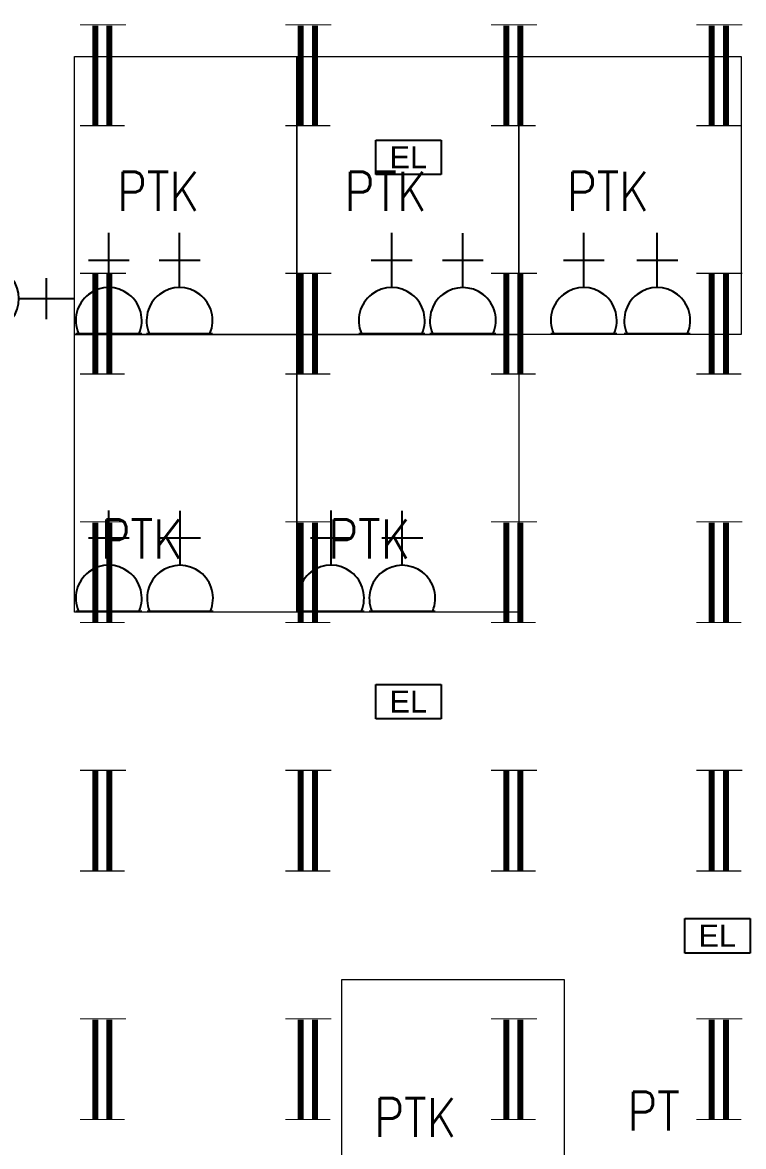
# Model space of a CAD drawing. Header units: inches. Extents: x 16928 to 514628, y -1471 to 241387.
# Drawn here: x 173987 to 180475, y 37707 to 47822 of the extents above; entities that cross this region are included whole.
import ezdxf

# ---------------------------------------------------------------- set-up
doc = ezdxf.new("R2010")
doc.units = ezdxf.units.IN
doc.header["$MEASUREMENT"] = 0
doc.layers.add('1', color=8, linetype='Continuous', lineweight=9)
doc.layers.add('t3', color=8, linetype='Continuous', lineweight=25)
for name, color, linetype in [('ELECT', 6, 'Continuous'), ('FITTING', 8, 'Continuous'), ('LAMPU', 7, 'Continuous'), ('TB', 8, 'Continuous')]:
    doc.layers.add(name, color=color, linetype=linetype)
doc.styles.add('LAILA', font='romans.shx', dxfattribs={"width": 0.85})
doc.styles.add('SANSSERIF', font='SAS_____.pfb', dxfattribs={"width": 0.7, "height": 700})

# ---------------------------------------------------------------- blocks, each defined once
blk = doc.blocks.new('emergency light R')
at = {"layer": 'LAMPU', "color": 6, "linetype": 'Continuous'}
for p, q in [((0, 4.9), (0, 247.7)), ((0, 247.7), (459.3, 247.7)), ((459.3, 247.7), (459.3, 4.9)), ((459.3, 4.9), (0, 4.9))]:
    blk.add_line(p, q, dxfattribs=at)
at = {"layer": 'LAMPU', "color": 6, "linetype": 'Continuous', "style": 'SANSSERIF'}
blk.add_text('EL', height=153.77, dxfattribs=at).set_placement((97, 50))
blk = doc.blocks.new('13A SSO 300mm')
at = {"layer": 'ELECT', "color": 6}
for p, q in [((0, 414), (0, 904)), ((-184, 659), (184, 659)), ((-297, 0), (297, 0))]:
    blk.add_line(p, q, dxfattribs=at)
blk.add_arc((0, 116), 297, 336.9763, 203.0237, dxfattribs=at)

msp = doc.modelspace()

# ---------------------------------------------------------------- linework, layer by layer
at = {"layer": '1'}
for points in [[(174455, 45015), (174455, 47515), (176455, 47515), (176455, 45015)], [(176455, 45015), (176455, 47515), (178455, 47515), (178455, 45015)], [(178455, 45015), (178455, 47515), (180455, 47515), (180455, 45015)], [(174455, 42515), (174455, 45015), (176455, 45015), (176455, 42515)], [(176455, 42515), (176455, 45015), (178455, 45015), (178455, 42515)], [(176862, 36709), (176862, 39209), (178862, 39209), (178862, 36709)]]:
    msp.add_lwpolyline(points, close=True, dxfattribs=at)
at = {"layer": 'FITTING', "color": 3}
for points, const_width in [([(174504, 47800), (174789, 47800)], 10.9), ([(174504, 47800), (174789, 47800)], 10.9), ([(174642, 46894), (174642, 47794)], 54.6), ([(174642, 46894), (174642, 47794)], 54.6), ([(174643, 47800), (174918, 47800)], 10.9), ([(174643, 47800), (174918, 47800)], 10.9), ([(174770, 46894), (174770, 47794)], 54.6), ([(174770, 46894), (174770, 47794)], 54.6), ([(176353, 47800), (176638, 47800)], 10.9), ([(176353, 47800), (176638, 47800)], 10.9), ([(176491, 46894), (176491, 47794)], 54.6), ([(176491, 46894), (176491, 47794)], 54.6), ([(176492, 47800), (176767, 47800)], 10.9), ([(176492, 47800), (176767, 47800)], 10.9), ([(176619, 46894), (176619, 47794)], 54.6), ([(176619, 46894), (176619, 47794)], 54.6), ([(178202, 47800), (178487, 47800)], 10.9), ([(178202, 47800), (178487, 47800)], 10.9), ([(178340, 46894), (178340, 47794)], 54.6), ([(178340, 46894), (178340, 47794)], 54.6), ([(178341, 47800), (178616, 47800)], 10.9), ([(178341, 47800), (178616, 47800)], 10.9), ([(178468, 46894), (178468, 47794)], 54.6), ([(178468, 46894), (178468, 47794)], 54.6), ([(180051, 47800), (180336, 47800)], 10.9), ([(180189, 46894), (180189, 47794)], 54.6), ([(180190, 47800), (180465, 47800)], 10.9), ([(180317, 46894), (180317, 47794)], 54.6), ([(174504, 46894), (174779, 46894)], 10.9), ([(174504, 46894), (174779, 46894)], 10.9), ([(174633, 46894), (174908, 46894)], 10.9), ([(174633, 46894), (174908, 46894)], 10.9), ([(176353, 46894), (176628, 46894)], 10.9), ([(176353, 46894), (176628, 46894)], 10.9), ([(176482, 46894), (176757, 46894)], 10.9), ([(176482, 46894), (176757, 46894)], 10.9), ([(178202, 46894), (178477, 46894)], 10.9), ([(178202, 46894), (178477, 46894)], 10.9), ([(178331, 46894), (178606, 46894)], 10.9), ([(178331, 46894), (178606, 46894)], 10.9), ([(180051, 46894), (180326, 46894)], 10.9), ([(180180, 46894), (180455, 46894)], 10.9), ([(174504, 45564), (174789, 45564)], 10.9), ([(174504, 45564), (174789, 45564)], 10.9), ([(174504, 45564), (174789, 45564)], 10.9), ([(174504, 45564), (174789, 45564)], 10.9), ([(174642, 44658), (174642, 45558)], 54.6), ([(174642, 44658), (174642, 45558)], 54.6), ([(174642, 44658), (174642, 45558)], 54.6), ([(174642, 44658), (174642, 45558)], 54.6), ([(174643, 45564), (174918, 45564)], 10.9), ([(174643, 45564), (174918, 45564)], 10.9), ([(174643, 45564), (174918, 45564)], 10.9), ([(174643, 45564), (174918, 45564)], 10.9), ([(174770, 44658), (174770, 45558)], 54.6), ([(174770, 44658), (174770, 45558)], 54.6), ([(174770, 44658), (174770, 45558)], 54.6), ([(174770, 44658), (174770, 45558)], 54.6), ([(176353, 45564), (176638, 45564)], 10.9), ([(176353, 45564), (176638, 45564)], 10.9), ([(176353, 45564), (176638, 45564)], 10.9), ([(176353, 45564), (176638, 45564)], 10.9), ([(176491, 44658), (176491, 45558)], 54.6), ([(176491, 44658), (176491, 45558)], 54.6), ([(176491, 44658), (176491, 45558)], 54.6), ([(176491, 44658), (176491, 45558)], 54.6), ([(176492, 45564), (176767, 45564)], 10.9), ([(176492, 45564), (176767, 45564)], 10.9), ([(176492, 45564), (176767, 45564)], 10.9), ([(176492, 45564), (176767, 45564)], 10.9), ([(176619, 44658), (176619, 45558)], 54.6), ([(176619, 44658), (176619, 45558)], 54.6), ([(176619, 44658), (176619, 45558)], 54.6), ([(176619, 44658), (176619, 45558)], 54.6), ([(178202, 45564), (178487, 45564)], 10.9), ([(178202, 45564), (178487, 45564)], 10.9), ([(178202, 45564), (178487, 45564)], 10.9), ([(178202, 45564), (178487, 45564)], 10.9), ([(178340, 44658), (178340, 45558)], 54.6), ([(178340, 44658), (178340, 45558)], 54.6), ([(178340, 44658), (178340, 45558)], 54.6), ([(178340, 44658), (178340, 45558)], 54.6), ([(178341, 45564), (178616, 45564)], 10.9), ([(178341, 45564), (178616, 45564)], 10.9), ([(178341, 45564), (178616, 45564)], 10.9), ([(178341, 45564), (178616, 45564)], 10.9), ([(178468, 44658), (178468, 45558)], 54.6), ([(178468, 44658), (178468, 45558)], 54.6), ([(178468, 44658), (178468, 45558)], 54.6), ([(178468, 44658), (178468, 45558)], 54.6), ([(180051, 45564), (180336, 45564)], 10.9), ([(180051, 45564), (180336, 45564)], 10.9), ([(180189, 44658), (180189, 45558)], 54.6), ([(180189, 44658), (180189, 45558)], 54.6), ([(180190, 45564), (180465, 45564)], 10.9), ([(180190, 45564), (180465, 45564)], 10.9), ([(180317, 44658), (180317, 45558)], 54.6), ([(180317, 44658), (180317, 45558)], 54.6), ([(174504, 44658), (174779, 44658)], 10.9), ([(174504, 44658), (174779, 44658)], 10.9), ([(174504, 44658), (174779, 44658)], 10.9), ([(174504, 44658), (174779, 44658)], 10.9), ([(174633, 44658), (174908, 44658)], 10.9), ([(174633, 44658), (174908, 44658)], 10.9), ([(174633, 44658), (174908, 44658)], 10.9), ([(174633, 44658), (174908, 44658)], 10.9), ([(176353, 44658), (176628, 44658)], 10.9), ([(176353, 44658), (176628, 44658)], 10.9), ([(176353, 44658), (176628, 44658)], 10.9), ([(176353, 44658), (176628, 44658)], 10.9), ([(176482, 44658), (176757, 44658)], 10.9), ([(176482, 44658), (176757, 44658)], 10.9), ([(176482, 44658), (176757, 44658)], 10.9), ([(176482, 44658), (176757, 44658)], 10.9), ([(178202, 44658), (178477, 44658)], 10.9), ([(178202, 44658), (178477, 44658)], 10.9), ([(178202, 44658), (178477, 44658)], 10.9), ([(178202, 44658), (178477, 44658)], 10.9), ([(178331, 44658), (178606, 44658)], 10.9), ([(178331, 44658), (178606, 44658)], 10.9), ([(178331, 44658), (178606, 44658)], 10.9), ([(178331, 44658), (178606, 44658)], 10.9), ([(180051, 44658), (180326, 44658)], 10.9), ([(180051, 44658), (180326, 44658)], 10.9), ([(180180, 44658), (180455, 44658)], 10.9), ([(180180, 44658), (180455, 44658)], 10.9), ([(174504, 43328), (174789, 43328)], 10.9), ([(174504, 43328), (174789, 43328)], 10.9), ([(174504, 43328), (174789, 43328)], 10.9), ([(174504, 43328), (174789, 43328)], 10.9), ([(174642, 42422), (174642, 43322)], 54.6), ([(174642, 42422), (174642, 43322)], 54.6), ([(174642, 42422), (174642, 43322)], 54.6), ([(174642, 42422), (174642, 43322)], 54.6), ([(174643, 43328), (174918, 43328)], 10.9), ([(174643, 43328), (174918, 43328)], 10.9), ([(174643, 43328), (174918, 43328)], 10.9), ([(174643, 43328), (174918, 43328)], 10.9), ([(174770, 42422), (174770, 43322)], 54.6), ([(174770, 42422), (174770, 43322)], 54.6), ([(174770, 42422), (174770, 43322)], 54.6), ([(174770, 42422), (174770, 43322)], 54.6), ([(176353, 43328), (176638, 43328)], 10.9), ([(176353, 43328), (176638, 43328)], 10.9), ([(176353, 43328), (176638, 43328)], 10.9), ([(176353, 43328), (176638, 43328)], 10.9), ([(176491, 42422), (176491, 43322)], 54.6), ([(176491, 42422), (176491, 43322)], 54.6), ([(176491, 42422), (176491, 43322)], 54.6), ([(176491, 42422), (176491, 43322)], 54.6), ([(176492, 43328), (176767, 43328)], 10.9), ([(176492, 43328), (176767, 43328)], 10.9), ([(176492, 43328), (176767, 43328)], 10.9), ([(176492, 43328), (176767, 43328)], 10.9), ([(176619, 42422), (176619, 43322)], 54.6), ([(176619, 42422), (176619, 43322)], 54.6), ([(176619, 42422), (176619, 43322)], 54.6), ([(176619, 42422), (176619, 43322)], 54.6), ([(178202, 43328), (178487, 43328)], 10.9), ([(178202, 43328), (178487, 43328)], 10.9), ([(178202, 43328), (178487, 43328)], 10.9), ([(178202, 43328), (178487, 43328)], 10.9), ([(178340, 42422), (178340, 43322)], 54.6), ([(178340, 42422), (178340, 43322)], 54.6), ([(178340, 42422), (178340, 43322)], 54.6), ([(178340, 42422), (178340, 43322)], 54.6), ([(178341, 43328), (178616, 43328)], 10.9), ([(178341, 43328), (178616, 43328)], 10.9), ([(178341, 43328), (178616, 43328)], 10.9), ([(178341, 43328), (178616, 43328)], 10.9), ([(178468, 42422), (178468, 43322)], 54.6), ([(178468, 42422), (178468, 43322)], 54.6), ([(178468, 42422), (178468, 43322)], 54.6), ([(178468, 42422), (178468, 43322)], 54.6), ([(180051, 43328), (180336, 43328)], 10.9), ([(180051, 43328), (180336, 43328)], 10.9), ([(180189, 42422), (180189, 43322)], 54.6), ([(180189, 42422), (180189, 43322)], 54.6), ([(180190, 43328), (180465, 43328)], 10.9), ([(180190, 43328), (180465, 43328)], 10.9), ([(180317, 42422), (180317, 43322)], 54.6), ([(180317, 42422), (180317, 43322)], 54.6), ([(174504, 42422), (174779, 42422)], 10.9), ([(174504, 42422), (174779, 42422)], 10.9), ([(174504, 42422), (174779, 42422)], 10.9), ([(174504, 42422), (174779, 42422)], 10.9), ([(174633, 42422), (174908, 42422)], 10.9), ([(174633, 42422), (174908, 42422)], 10.9), ([(174633, 42422), (174908, 42422)], 10.9), ([(174633, 42422), (174908, 42422)], 10.9), ([(176353, 42422), (176628, 42422)], 10.9), ([(176353, 42422), (176628, 42422)], 10.9), ([(176353, 42422), (176628, 42422)], 10.9), ([(176353, 42422), (176628, 42422)], 10.9), ([(176482, 42422), (176757, 42422)], 10.9), ([(176482, 42422), (176757, 42422)], 10.9), ([(176482, 42422), (176757, 42422)], 10.9), ([(176482, 42422), (176757, 42422)], 10.9), ([(178202, 42422), (178477, 42422)], 10.9), ([(178202, 42422), (178477, 42422)], 10.9), ([(178202, 42422), (178477, 42422)], 10.9), ([(178202, 42422), (178477, 42422)], 10.9), ([(178331, 42422), (178606, 42422)], 10.9), ([(178331, 42422), (178606, 42422)], 10.9), ([(178331, 42422), (178606, 42422)], 10.9), ([(178331, 42422), (178606, 42422)], 10.9), ([(180051, 42422), (180326, 42422)], 10.9), ([(180051, 42422), (180326, 42422)], 10.9), ([(180180, 42422), (180455, 42422)], 10.9), ([(180180, 42422), (180455, 42422)], 10.9), ([(174504, 41092), (174789, 41092)], 10.9), ([(174504, 41092), (174789, 41092)], 10.9), ([(174504, 41092), (174789, 41092)], 10.9), ([(174504, 41092), (174789, 41092)], 10.9), ([(174642, 40186), (174642, 41086)], 54.6), ([(174642, 40186), (174642, 41086)], 54.6), ([(174642, 40186), (174642, 41086)], 54.6), ([(174642, 40186), (174642, 41086)], 54.6), ([(174643, 41092), (174918, 41092)], 10.9), ([(174643, 41092), (174918, 41092)], 10.9), ([(174643, 41092), (174918, 41092)], 10.9), ([(174643, 41092), (174918, 41092)], 10.9), ([(174770, 40186), (174770, 41086)], 54.6), ([(174770, 40186), (174770, 41086)], 54.6), ([(174770, 40186), (174770, 41086)], 54.6), ([(174770, 40186), (174770, 41086)], 54.6), ([(176353, 41092), (176638, 41092)], 10.9), ([(176353, 41092), (176638, 41092)], 10.9), ([(176353, 41092), (176638, 41092)], 10.9), ([(176353, 41092), (176638, 41092)], 10.9), ([(176491, 40186), (176491, 41086)], 54.6), ([(176491, 40186), (176491, 41086)], 54.6), ([(176491, 40186), (176491, 41086)], 54.6), ([(176491, 40186), (176491, 41086)], 54.6), ([(176492, 41092), (176767, 41092)], 10.9), ([(176492, 41092), (176767, 41092)], 10.9), ([(176492, 41092), (176767, 41092)], 10.9), ([(176492, 41092), (176767, 41092)], 10.9), ([(176619, 40186), (176619, 41086)], 54.6), ([(176619, 40186), (176619, 41086)], 54.6), ([(176619, 40186), (176619, 41086)], 54.6), ([(176619, 40186), (176619, 41086)], 54.6), ([(178202, 41092), (178487, 41092)], 10.9), ([(178202, 41092), (178487, 41092)], 10.9), ([(178202, 41092), (178487, 41092)], 10.9), ([(178202, 41092), (178487, 41092)], 10.9), ([(178340, 40186), (178340, 41086)], 54.6), ([(178340, 40186), (178340, 41086)], 54.6), ([(178340, 40186), (178340, 41086)], 54.6), ([(178340, 40186), (178340, 41086)], 54.6), ([(178341, 41092), (178616, 41092)], 10.9), ([(178341, 41092), (178616, 41092)], 10.9), ([(178341, 41092), (178616, 41092)], 10.9), ([(178341, 41092), (178616, 41092)], 10.9), ([(178468, 40186), (178468, 41086)], 54.6), ([(178468, 40186), (178468, 41086)], 54.6), ([(178468, 40186), (178468, 41086)], 54.6), ([(178468, 40186), (178468, 41086)], 54.6), ([(180051, 41092), (180336, 41092)], 10.9), ([(180051, 41092), (180336, 41092)], 10.9), ([(180189, 40186), (180189, 41086)], 54.6), ([(180189, 40186), (180189, 41086)], 54.6), ([(180190, 41092), (180465, 41092)], 10.9), ([(180190, 41092), (180465, 41092)], 10.9), ([(180317, 40186), (180317, 41086)], 54.6), ([(180317, 40186), (180317, 41086)], 54.6), ([(174504, 40186), (174779, 40186)], 10.9), ([(174504, 40186), (174779, 40186)], 10.9), ([(174504, 40186), (174779, 40186)], 10.9), ([(174504, 40186), (174779, 40186)], 10.9), ([(174633, 40186), (174908, 40186)], 10.9), ([(174633, 40186), (174908, 40186)], 10.9), ([(174633, 40186), (174908, 40186)], 10.9), ([(174633, 40186), (174908, 40186)], 10.9), ([(176353, 40186), (176628, 40186)], 10.9), ([(176353, 40186), (176628, 40186)], 10.9), ([(176353, 40186), (176628, 40186)], 10.9), ([(176353, 40186), (176628, 40186)], 10.9), ([(176482, 40186), (176757, 40186)], 10.9), ([(176482, 40186), (176757, 40186)], 10.9), ([(176482, 40186), (176757, 40186)], 10.9), ([(176482, 40186), (176757, 40186)], 10.9), ([(178202, 40186), (178477, 40186)], 10.9), ([(178202, 40186), (178477, 40186)], 10.9), ([(178202, 40186), (178477, 40186)], 10.9), ([(178202, 40186), (178477, 40186)], 10.9), ([(178331, 40186), (178606, 40186)], 10.9), ([(178331, 40186), (178606, 40186)], 10.9), ([(178331, 40186), (178606, 40186)], 10.9), ([(178331, 40186), (178606, 40186)], 10.9), ([(180051, 40186), (180326, 40186)], 10.9), ([(180051, 40186), (180326, 40186)], 10.9), ([(180180, 40186), (180455, 40186)], 10.9), ([(180180, 40186), (180455, 40186)], 10.9), ([(174504, 38856), (174789, 38856)], 10.9), ([(174504, 38856), (174789, 38856)], 10.9), ([(174504, 38856), (174789, 38856)], 10.9), ([(174504, 38856), (174789, 38856)], 10.9), ([(174642, 37950), (174642, 38850)], 54.6), ([(174642, 37950), (174642, 38850)], 54.6), ([(174642, 37950), (174642, 38850)], 54.6), ([(174642, 37950), (174642, 38850)], 54.6), ([(174643, 38856), (174918, 38856)], 10.9), ([(174643, 38856), (174918, 38856)], 10.9), ([(174643, 38856), (174918, 38856)], 10.9), ([(174643, 38856), (174918, 38856)], 10.9), ([(174770, 37950), (174770, 38850)], 54.6), ([(174770, 37950), (174770, 38850)], 54.6), ([(174770, 37950), (174770, 38850)], 54.6), ([(174770, 37950), (174770, 38850)], 54.6), ([(176353, 38856), (176638, 38856)], 10.9), ([(176353, 38856), (176638, 38856)], 10.9), ([(176353, 38856), (176638, 38856)], 10.9), ([(176353, 38856), (176638, 38856)], 10.9), ([(176491, 37950), (176491, 38850)], 54.6), ([(176491, 37950), (176491, 38850)], 54.6), ([(176491, 37950), (176491, 38850)], 54.6), ([(176491, 37950), (176491, 38850)], 54.6), ([(176492, 38856), (176767, 38856)], 10.9), ([(176492, 38856), (176767, 38856)], 10.9), ([(176492, 38856), (176767, 38856)], 10.9), ([(176492, 38856), (176767, 38856)], 10.9), ([(176619, 37950), (176619, 38850)], 54.6), ([(176619, 37950), (176619, 38850)], 54.6), ([(176619, 37950), (176619, 38850)], 54.6), ([(176619, 37950), (176619, 38850)], 54.6), ([(178202, 38856), (178487, 38856)], 10.9), ([(178202, 38856), (178487, 38856)], 10.9), ([(178202, 38856), (178487, 38856)], 10.9), ([(178202, 38856), (178487, 38856)], 10.9), ([(178340, 37950), (178340, 38850)], 54.6), ([(178340, 37950), (178340, 38850)], 54.6), ([(178340, 37950), (178340, 38850)], 54.6), ([(178340, 37950), (178340, 38850)], 54.6), ([(178341, 38856), (178616, 38856)], 10.9), ([(178341, 38856), (178616, 38856)], 10.9), ([(178341, 38856), (178616, 38856)], 10.9), ([(178341, 38856), (178616, 38856)], 10.9), ([(178468, 37950), (178468, 38850)], 54.6), ([(178468, 37950), (178468, 38850)], 54.6), ([(178468, 37950), (178468, 38850)], 54.6), ([(178468, 37950), (178468, 38850)], 54.6), ([(180051, 38856), (180336, 38856)], 10.9), ([(180051, 38856), (180336, 38856)], 10.9), ([(180051, 38856), (180336, 38856)], 10.9), ([(180051, 38856), (180336, 38856)], 10.9), ([(180189, 37950), (180189, 38850)], 54.6), ([(180189, 37950), (180189, 38850)], 54.6), ([(180189, 37950), (180189, 38850)], 54.6), ([(180189, 37950), (180189, 38850)], 54.6), ([(180190, 38856), (180465, 38856)], 10.9), ([(180190, 38856), (180465, 38856)], 10.9), ([(180190, 38856), (180465, 38856)], 10.9), ([(180190, 38856), (180465, 38856)], 10.9), ([(180317, 37950), (180317, 38850)], 54.6), ([(180317, 37950), (180317, 38850)], 54.6), ([(180317, 37950), (180317, 38850)], 54.6), ([(180317, 37950), (180317, 38850)], 54.6), ([(174504, 37950), (174779, 37950)], 10.9), ([(174504, 37950), (174779, 37950)], 10.9), ([(174504, 37950), (174779, 37950)], 10.9), ([(174504, 37950), (174779, 37950)], 10.9), ([(174633, 37950), (174908, 37950)], 10.9), ([(174633, 37950), (174908, 37950)], 10.9), ([(174633, 37950), (174908, 37950)], 10.9), ([(174633, 37950), (174908, 37950)], 10.9), ([(176353, 37950), (176628, 37950)], 10.9), ([(176353, 37950), (176628, 37950)], 10.9), ([(176353, 37950), (176628, 37950)], 10.9), ([(176353, 37950), (176628, 37950)], 10.9), ([(176482, 37950), (176757, 37950)], 10.9), ([(176482, 37950), (176757, 37950)], 10.9), ([(176482, 37950), (176757, 37950)], 10.9), ([(176482, 37950), (176757, 37950)], 10.9), ([(178202, 37950), (178477, 37950)], 10.9), ([(178202, 37950), (178477, 37950)], 10.9), ([(178202, 37950), (178477, 37950)], 10.9), ([(178202, 37950), (178477, 37950)], 10.9), ([(178331, 37950), (178606, 37950)], 10.9), ([(178331, 37950), (178606, 37950)], 10.9), ([(178331, 37950), (178606, 37950)], 10.9), ([(178331, 37950), (178606, 37950)], 10.9), ([(180051, 37950), (180326, 37950)], 10.9), ([(180051, 37950), (180326, 37950)], 10.9), ([(180051, 37950), (180326, 37950)], 10.9), ([(180051, 37950), (180326, 37950)], 10.9), ([(180180, 37950), (180455, 37950)], 10.9), ([(180180, 37950), (180455, 37950)], 10.9), ([(180180, 37950), (180455, 37950)], 10.9), ([(180180, 37950), (180455, 37950)], 10.9)]:
    msp.add_lwpolyline(points, dxfattribs=dict(at, const_width=const_width))

# ---------------------------------------------------------------- block references
at = {"layer": 'LAMPU', "color": 8, "xscale": 1.27951153594687, "yscale": 1.27951153594687, "zscale": 1.27951153594687}
for p in [(177167, 46446), (177167, 41548), (179947, 39442)]:
    msp.add_blockref('emergency light R', p, dxfattribs=at)
at = {"layer": 'TB', "color": 6, "linetype": 'Continuous'}
for p in [(174764, 45024), (175401, 45024), (177310, 45024), (177950, 45023), (179038, 45024), (179699, 45024), (174764, 42525), (175405, 42524), (176764, 42525), (177405, 42524)]:
    msp.add_blockref('13A SSO 300mm', p, dxfattribs=at)
at = {"layer": 'TB', "color": 6, "linetype": 'Continuous', "rotation": 270}
msp.add_blockref('13A SSO 300mm', (173542, 45337), dxfattribs=at)

# ---------------------------------------------------------------- texts
at = {"layer": 't3', "style": 'LAILA', "width": 0.85}
for s, p in [(' PTK', (174635, 46127)), (' PTK', (176682, 46127)), (' PTK', (178682, 46127)), (' PTK', (174488, 42999)), (' PTK', (176535, 42999)), (' PTK', (176949, 37793)), (' PT', (179227, 37850))]:
    msp.add_text(s, height=350, dxfattribs=at).set_placement(p)

doc.saveas('drawing.dxf')
